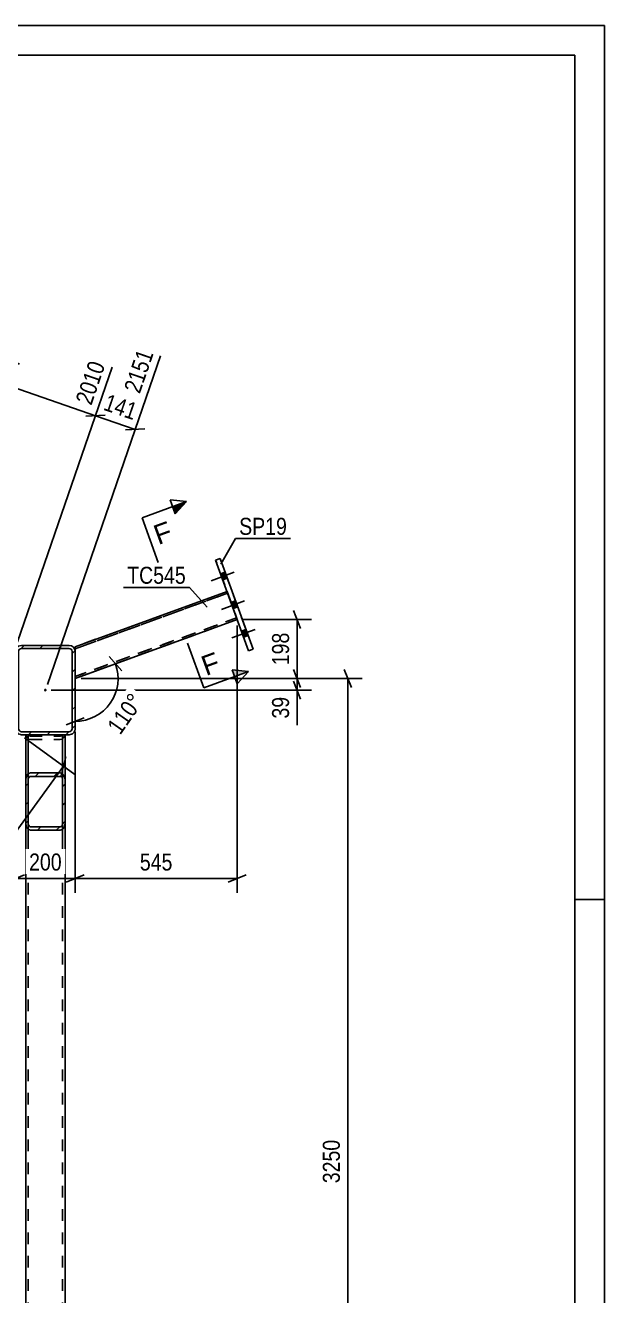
# Model space of a CAD drawing. Header units: millimetres. Extents: x -97 to 744, y -335 to 259.
# Drawn here: x 646.2 to 743.6, y 45.4 to 259.1 of the extents above; entities that cross this region are included whole.
import ezdxf

# ---------------------------------------------------------------- set-up
doc = ezdxf.new("R2010")
doc.units = ezdxf.units.MM
doc.linetypes.add('DXK_LINE_DOT2', pattern=[3.9198, 1.9599, -1.9599])
doc.linetypes.add('DXK_LINE_DOT3', pattern=[5.9187, 2.979, -0.9799, 0.9799, -0.9799])
doc.styles.add('Arial', font='ARIAL.TTF', dxfattribs={"height": 0.2})
doc.styles.add('Arial Narrow', font='ARIALN.TTF', dxfattribs={"height": 0.2})

# ---------------------------------------------------------------- blocks, each defined once
blk = doc.blocks.new('Unknown-761646924-1133')
at = {"color": 5, "linetype": 'Continuous'}
for p, q in [((743.61, 259.06), (-97.39, 259.06)), ((743.61, -334.94), (743.61, 259.06)), ((738.61, 254.06), (-92.39, 254.06)), ((738.61, -329.94), (738.61, 254.06)), ((743.61, 112.06), (738.61, 112.06))]:
    blk.add_line(p, q, dxfattribs=at)
blk = doc.blocks.new('Part-761646924-4956 - 4880')
at = {"color": 2, "linetype": 'Continuous'}
for p, q in [((680.12, 163.85), (654.57, 154.55)), ((654.57, 149.23), (681.83, 159.15)), ((654.57, 154.55), (654.57, 153.91)), ((654.57, 154.55), (654.57, 154.55)), ((654.57, 153.91), (654.57, 153.77))]:
    blk.add_line(p, q, dxfattribs=at)
at = {"color": 7, "linetype": 'DXK_LINE_DOT2'}
for p, q in [((680.12, 163.85), (654.57, 154.55)), ((654.57, 154.23), (680.22, 163.56)), ((680.22, 163.56), (654.57, 154.23)), ((680.12, 163.85), (681.83, 159.15)), ((681.83, 159.15), (680.12, 163.85)), ((680.12, 163.85), (680.12, 163.85)), ((680.22, 163.56), (680.22, 163.56)), ((654.57, 149.55), (681.72, 159.43)), ((681.72, 159.43), (654.57, 149.55)), ((681.83, 159.15), (654.57, 149.23)), ((681.72, 159.43), (681.72, 159.43)), ((681.83, 159.15), (681.83, 159.15)), ((654.57, 154.55), (654.57, 154.5)), ((654.57, 154.5), (654.57, 154.36)), ((654.57, 154.23), (654.57, 154.23)), ((654.57, 149.23), (654.57, 153.77)), ((654.57, 149.55), (654.57, 149.55)), ((654.57, 149.23), (654.57, 149.23))]:
    blk.add_line(p, q, dxfattribs=at)
blk = doc.blocks.new('Part-761646924-4929 - 4880')
at = {"color": 7, "linetype": 'DXK_LINE_DOT2'}
for p, q in [((646.27, 139.77), (646.27, 139.77)), ((646.27, 139.77), (646.32, 139.77)), ((646.27, 118.68), (646.27, 139.77)), ((646.34, 139.77), (646.27, 139.77)), ((646.32, 139.77), (646.76, 139.77)), ((646.32, 139.77), (646.34, 139.66)), ((646.76, 139.77), (646.34, 139.77)), ((646.67, 118.68), (646.67, 139.77)), ((646.67, 139.77), (646.7, 139.77)), ((646.7, 139.77), (646.79, 139.77)), ((652.64, 139.77), (646.76, 139.77)), ((646.79, 139.7), (646.76, 139.77)), ((646.77, 139.03), (647.07, 138.94)), ((652.47, 139.77), (646.79, 139.77)), ((646.92, 139.57), (646.79, 139.7)), ((647.07, 139.53), (646.92, 139.57)), ((647.07, 139.53), (652.07, 139.53)), ((647.07, 138.94), (652.07, 138.94)), ((652.23, 139.57), (652.07, 139.53)), ((652.07, 138.94), (652.36, 139.02)), ((652.36, 139.7), (652.23, 139.57)), ((652.39, 139.77), (652.36, 139.7)), ((652.36, 139.02), (652.38, 139.03)), ((652.39, 139.77), (652.87, 139.77)), ((652.47, 118.68), (652.47, 139.77)), ((652.81, 139.77), (652.64, 139.77)), ((652.87, 139.77), (652.81, 139.77)), ((652.81, 139.66), (652.83, 139.77)), ((652.87, 139.77), (652.87, 139.77)), ((652.87, 118.68), (652.87, 139.77))]:
    blk.add_line(p, q, dxfattribs=at)
for centre, start, end in [((647.37, 139.91), 193.2949, 235.5336), ((651.78, 139.91), 304.4664, 346.7051)]:
    blk.add_arc(centre, 1.06, start, end, dxfattribs=at)
blk = doc.blocks.new('Part-761646924-4931 - 4880')
at = {"linetype": 'Continuous'}
h = blk.add_hatch(dxfattribs=at)
h.set_pattern_fill('', scale=0.7, style=0, pattern_type=0)
h.set_pattern_definition([(45, (646.2744, 124.8771), (-1.57154, 1.57154), [])])
h.paths.add_polyline_path([(646.27, 132.18), (646.27, 124.88), (646.34, 124.43), (646.51, 124.05), (646.77, 123.8), (647.07, 123.71), (652.07, 123.71), (652.38, 123.8), (652.64, 124.05), (652.81, 124.43), (652.87, 124.88), (652.87, 132.18), (652.81, 132.62), (652.64, 133), (652.38, 133.25), (652.07, 133.34), (647.07, 133.34), (646.77, 133.25), (646.51, 133), (646.34, 132.62)])
h.paths.add_polyline_path([(646.79, 132.59), (646.92, 132.71), (647.07, 132.76), (652.07, 132.76), (652.23, 132.71), (652.36, 132.59), (652.44, 132.4), (652.47, 132.18), (652.47, 124.88), (652.44, 124.65), (652.36, 124.46), (652.23, 124.34), (652.07, 124.29), (647.07, 124.29), (646.92, 124.34), (646.79, 124.46), (646.7, 124.65), (646.67, 124.88), (646.67, 132.18), (646.7, 132.4)])
at = {"color": 2, "linetype": 'Continuous'}
for p, q in [((646.27, 132.18), (646.27, 139.77)), ((652.87, 132.18), (652.87, 139.77)), ((646.34, 132.62), (646.27, 132.18)), ((647.07, 133.34), (646.77, 133.25)), ((646.92, 132.71), (647.07, 132.76)), ((647.07, 133.34), (652.07, 133.34)), ((647.07, 132.76), (652.07, 132.76)), ((652.38, 133.25), (652.07, 133.34)), ((652.07, 132.76), (652.23, 132.71)), ((652.87, 132.18), (652.81, 132.62)), ((646.27, 124.88), (646.27, 132.18)), ((646.67, 132.18), (646.7, 132.4)), ((646.67, 124.88), (646.67, 132.18)), ((652.44, 132.4), (652.47, 132.18)), ((652.47, 124.88), (652.47, 132.18)), ((652.87, 124.88), (652.87, 132.18)), ((646.27, 124.88), (646.34, 124.43)), ((646.7, 124.65), (646.67, 124.88)), ((647.07, 124.29), (646.92, 124.34)), ((647.07, 124.29), (652.07, 124.29)), ((652.23, 124.34), (652.07, 124.29)), ((652.47, 124.88), (652.44, 124.65)), ((652.81, 124.43), (652.87, 124.88)), ((646.77, 123.8), (647.07, 123.71)), ((647.07, 123.71), (652.07, 123.71)), ((652.07, 123.71), (652.38, 123.8))]:
    blk.add_line(p, q, dxfattribs=at)
at = {"color": 7, "linetype": 'DXK_LINE_DOT2'}
for p, q in [((646.27, 139.77), (646.27, 139.77)), ((646.27, 139.77), (646.76, 139.77)), ((646.27, 139.77), (646.34, 139.77)), ((646.34, 139.66), (646.32, 139.77)), ((646.34, 139.77), (646.51, 139.77)), ((652.64, 139.77), (646.51, 139.77)), ((646.67, 124.88), (646.67, 139.77)), ((646.67, 139.77), (646.92, 139.77)), ((646.76, 139.77), (646.79, 139.7)), ((647.07, 138.94), (646.77, 139.03)), ((646.79, 139.7), (646.92, 139.57)), ((646.92, 139.57), (647.07, 139.53)), ((647.07, 139.77), (652.07, 139.77)), ((647.07, 139.53), (652.07, 139.53)), ((647.07, 138.94), (652.07, 138.94)), ((652.07, 139.53), (652.23, 139.57)), ((652.38, 139.03), (652.07, 138.94)), ((652.44, 139.77), (652.23, 139.77)), ((652.23, 139.57), (652.36, 139.7)), ((652.36, 139.7), (652.39, 139.77)), ((652.83, 139.77), (652.39, 139.77)), ((652.47, 139.77), (652.44, 139.77)), ((652.47, 124.88), (652.47, 139.77)), ((652.87, 139.77), (652.64, 139.77)), ((652.83, 139.77), (652.81, 139.66)), ((652.87, 139.77), (652.83, 139.77)), ((652.87, 139.77), (652.87, 139.77)), ((646.27, 124.88), (646.27, 132.18)), ((652.87, 124.88), (652.87, 132.18))]:
    blk.add_line(p, q, dxfattribs=at)
for centre, start, end in [((647.37, 139.91), 193.2949, 235.5336), ((651.78, 139.91), 304.4664, 346.7051)]:
    blk.add_arc(centre, 1.06, start, end, dxfattribs=at)
at = {"color": 2, "linetype": 'Continuous'}
for centre, radius, start, end in [((647.37, 132.38), 1.06, 124.4659, 166.7048), ((647.22, 132.28), 0.532, 124.4659, 166.7048), ((651.93, 132.28), 0.532, 13.2952, 55.5341), ((651.78, 132.38), 1.06, 13.2952, 55.5341), ((647.37, 124.67), 1.06, 193.2952, 235.5341), ((647.22, 124.78), 0.532, 193.2952, 235.5341), ((651.93, 124.78), 0.532, 304.4659, 346.7048), ((651.78, 124.67), 1.06, 304.4659, 346.7048)]:
    blk.add_arc(centre, radius, start, end, dxfattribs=at)
blk = doc.blocks.new('Part-761646924-4938 - 4880')
at = {"color": 7, "linetype": 'DXK_LINE_DOT2'}
for p, q in [((646.27, 139.77), (652.64, 139.77)), ((646.27, 139.77), (646.34, 139.77)), ((646.27, 124.88), (646.27, 139.77)), ((646.34, 139.77), (646.51, 139.77)), ((652.87, 139.77), (646.51, 139.77)), ((646.67, -4.73), (646.67, 139.77)), ((646.67, 139.77), (652.44, 139.77)), ((646.67, 139.77), (646.7, 139.77)), ((652.47, 139.77), (646.7, 139.77)), ((652.44, 139.77), (652.47, 139.77)), ((652.47, -4.73), (652.47, 139.77)), ((652.81, 139.77), (652.64, 139.77)), ((652.87, 139.77), (652.81, 139.77)), ((652.87, 124.88), (652.87, 139.77)), ((646.27, -4.73), (646.27, 10.16)), ((652.87, -4.73), (652.87, 10.16)), ((652.64, -4.73), (646.27, -4.73)), ((646.27, -4.73), (646.27, -4.73)), ((646.27, -4.73), (646.34, -4.73)), ((646.34, -4.73), (646.51, -4.73)), ((652.87, -4.73), (646.51, -4.73)), ((652.44, -4.73), (646.67, -4.73)), ((646.67, -4.73), (646.67, -4.73)), ((646.67, -4.73), (646.7, -4.73)), ((646.7, -4.73), (652.47, -4.73)), ((652.44, -4.73), (652.47, -4.73)), ((652.47, -4.73), (652.47, -4.73)), ((652.81, -4.73), (652.64, -4.73)), ((652.87, -4.73), (652.81, -4.73)), ((652.87, -4.73), (652.87, -4.73))]:
    blk.add_line(p, q, dxfattribs=at)
at = {"color": 2, "linetype": 'Continuous'}
for p, q in [((646.27, 10.16), (646.27, 124.88)), ((652.87, 10.16), (652.87, 124.88))]:
    blk.add_line(p, q, dxfattribs=at)
blk = doc.blocks.new('Part-761646924-4981 - 4880')
at = {"linetype": 'Continuous'}
h = blk.add_hatch(dxfattribs=at)
h.set_pattern_fill('', scale=0.7, style=0, pattern_type=0)
h.set_pattern_definition([(45, (644.5744, 140.7675), (-1.57154, 1.57154), [])])
h.paths.add_polyline_path([(644.57, 153.77), (644.57, 140.77), (644.65, 140.38), (644.87, 140.06), (645.19, 139.84), (645.57, 139.77), (653.57, 139.77), (653.96, 139.84), (654.28, 140.06), (654.5, 140.38), (654.57, 140.77), (654.57, 153.77), (654.5, 154.15), (654.28, 154.47), (653.96, 154.69), (653.57, 154.77), (645.57, 154.77), (645.19, 154.69), (644.87, 154.47), (644.65, 154.15)])
h.paths.add_polyline_path([(645.22, 154.12), (645.38, 154.23), (645.57, 154.27), (653.57, 154.27), (653.77, 154.23), (653.93, 154.12), (654.04, 153.96), (654.07, 153.77), (654.07, 140.77), (654.04, 140.58), (653.93, 140.41), (653.77, 140.31), (653.57, 140.27), (645.57, 140.27), (645.38, 140.31), (645.22, 140.41), (645.11, 140.58), (645.07, 140.77), (645.07, 153.77), (645.11, 153.96)])
blk.add_hatch(color=30, dxfattribs=at).paths.add_polyline_path([(649.57, 147.17, -1), (649.57, 147.37, -1)])
at = {"color": 2, "linetype": 'Continuous'}
for p, q in [((644.65, 154.15), (644.57, 153.77)), ((645.07, 153.77), (645.11, 153.96)), ((645.57, 154.77), (645.19, 154.69)), ((645.38, 154.23), (645.57, 154.27)), ((645.57, 154.77), (653.57, 154.77)), ((645.57, 154.27), (653.57, 154.27)), ((653.96, 154.69), (653.57, 154.77)), ((653.57, 154.27), (653.77, 154.23)), ((654.04, 153.96), (654.07, 153.77)), ((654.57, 153.77), (654.5, 154.15)), ((644.57, 140.77), (644.57, 153.77)), ((645.07, 140.77), (645.07, 153.77)), ((654.07, 140.77), (654.07, 153.77)), ((654.57, 140.77), (654.57, 153.77)), ((644.57, 140.77), (644.65, 140.38)), ((645.11, 140.58), (645.07, 140.77)), ((645.19, 139.84), (645.57, 139.77)), ((645.57, 140.27), (645.38, 140.31)), ((645.57, 140.27), (653.57, 140.27)), ((645.57, 139.77), (653.57, 139.77)), ((653.77, 140.31), (653.57, 140.27)), ((653.57, 139.77), (653.96, 139.84)), ((654.07, 140.77), (654.04, 140.58)), ((654.5, 140.38), (654.57, 140.77))]:
    blk.add_line(p, q, dxfattribs=at)
at = {"color": 7, "linetype": 'DXK_LINE_DOT2'}
for p, q in [((645.57, 154.77), (645.57, 154.77)), ((645.57, 154.27), (645.57, 154.27)), ((653.57, 154.77), (653.57, 154.77)), ((653.57, 154.27), (653.57, 154.27)), ((644.57, 153.77), (644.57, 153.77)), ((645.07, 153.77), (645.07, 153.77)), ((654.07, 153.77), (654.07, 153.77)), ((654.57, 153.77), (654.57, 153.77)), ((644.57, 140.77), (644.57, 140.77)), ((645.07, 140.77), (645.07, 140.77)), ((645.57, 140.27), (645.57, 140.27)), ((645.57, 139.77), (645.57, 139.77)), ((653.57, 140.27), (653.57, 140.27)), ((653.57, 139.77), (653.57, 139.77)), ((654.07, 140.77), (654.07, 140.77)), ((654.57, 140.77), (654.57, 140.77))]:
    blk.add_line(p, q, dxfattribs=at)
at = {"color": 7, "linetype": 'DXK_LINE_DOT3'}
blk.add_line((649.57, 147.27), (649.57, 147.27), dxfattribs=at)
blk.add_line((649.57, 147.27), (649.57, 147.27), dxfattribs=at)
at = {"color": 30, "linetype": 'DXK_LINE_DOT3'}
blk.add_line((649.57, 147.27), (649.57, 147.27), dxfattribs=at)
at = {"color": 30, "linetype": 'Continuous'}
blk.add_circle((649.57, 147.27), 0.1, dxfattribs=at)
at = {"color": 2, "linetype": 'Continuous'}
for centre, radius, start, end in [((645.57, 153.77), 1, 112.5, 157.5), ((645.57, 153.77), 0.5, 112.5, 157.5), ((653.57, 153.77), 0.5, 22.5, 67.5), ((653.57, 153.77), 1, 22.5, 67.5), ((645.57, 140.77), 1, 202.5, 247.5), ((645.57, 140.77), 0.5, 202.5, 247.5), ((653.57, 140.77), 0.5, 292.5, 337.5), ((653.57, 140.77), 1, 292.5, 337.5)]:
    blk.add_arc(centre, radius, start, end, dxfattribs=at)
blk = doc.blocks.new('Part-761646924-5107 - 4880')
at = {"color": 2, "linetype": 'Continuous'}
for p, q in [((678.94, 169.41), (678.19, 169.13)), ((678.19, 169.13), (683.75, 153.86)), ((678.19, 169.13), (678.19, 169.13)), ((684.5, 154.14), (678.94, 169.41)), ((678.94, 169.41), (678.94, 169.41)), ((683.75, 153.86), (684.5, 154.14)), ((683.75, 153.86), (683.75, 153.86)), ((684.5, 154.14), (684.5, 154.14))]:
    blk.add_line(p, q, dxfattribs=at)
at = {"color": 7, "linetype": 'DXK_LINE_DOT2'}
for p, q in [((678.19, 169.13), (678.94, 169.41)), ((683.75, 153.86), (678.19, 169.13)), ((684.5, 154.14), (678.94, 169.41)), ((684.5, 154.14), (683.75, 153.86))]:
    blk.add_line(p, q, dxfattribs=at)
blk = doc.blocks.new('Bolt-761646924-5108 - 4880')
at = {"linetype": 'Continuous'}
for points in [[(680.16, 166.07), (679.78, 167.1), (679.03, 166.83), (679.41, 165.8)], [(680.16, 166.07), (679.78, 167.1), (679.03, 166.83), (679.41, 165.8)], [(680.16, 166.07), (679.78, 167.1), (679.03, 166.83), (679.41, 165.8)], [(681.91, 161.25), (681.53, 162.29), (680.78, 162.01), (681.16, 160.98)], [(681.91, 161.25), (681.53, 162.29), (680.78, 162.01), (681.16, 160.98)], [(683.66, 156.44), (683.29, 157.47), (682.54, 157.2), (682.91, 156.16)], [(683.66, 156.44), (683.29, 157.47), (682.54, 157.2), (682.91, 156.16)], [(683.66, 156.44), (683.29, 157.47), (682.54, 157.2), (682.91, 156.16)]]:
    blk.add_hatch(color=1, dxfattribs=at).paths.add_polyline_path(points)
at = {"color": 1, "linetype": 'Continuous'}
for p, q in [((681.33, 167.08), (677.43, 165.66)), ((681.33, 167.08), (677.43, 165.66)), ((681.33, 167.08), (677.43, 165.66)), ((679.78, 167.1), (679.03, 166.83)), ((679.78, 167.1), (679.03, 166.83)), ((679.78, 167.1), (679.03, 166.83)), ((680.16, 166.07), (679.41, 165.8)), ((680.16, 166.07), (679.41, 165.8)), ((680.16, 166.07), (679.41, 165.8)), ((683.08, 162.27), (679.19, 160.85)), ((683.08, 162.27), (679.19, 160.85)), ((681.53, 162.29), (680.78, 162.01)), ((681.53, 162.29), (680.78, 162.01)), ((681.91, 161.25), (681.16, 160.98)), ((681.91, 161.25), (681.16, 160.98)), ((684.84, 157.45), (680.94, 156.03)), ((684.84, 157.45), (680.94, 156.03)), ((684.84, 157.45), (680.94, 156.03)), ((683.29, 157.47), (682.54, 157.2)), ((683.29, 157.47), (682.54, 157.2)), ((683.29, 157.47), (682.54, 157.2)), ((683.66, 156.44), (682.91, 156.16)), ((683.66, 156.44), (682.91, 156.16)), ((683.66, 156.44), (682.91, 156.16))]:
    blk.add_line(p, q, dxfattribs=at)
blk = doc.blocks.new('StraightDimension-761646924-5282 - 4880')
at = {"color": 7, "linetype": 'Continuous'}
for p, q in [((701.04, 147.73), (699.84, 150.73)), ((655.57, 149.23), (702.84, 149.23)), ((700.44, -13.25), (700.44, 149.23)), ((699.84, -11.75), (701.04, -14.75)), ((669.67, -13.25), (702.84, -13.25))]:
    blk.add_line(p, q, dxfattribs=at)
at = {"color": 0}
blk.add_wipeout([(699.69, 72.25), (695.49, 72.25), (695.49, 63.73), (699.69, 63.73)], dxfattribs=at)
at = {"color": 3, "style": 'Arial Narrow'}
blk.add_text('3250', height=2.863, rotation=90.0002, dxfattribs=at).set_placement((699.09, 64.33))
blk = doc.blocks.new('StraightDimension-761646924-5301 - 4880')
at = {"color": 7, "linetype": 'Continuous'}
for p, q in [((681.83, 158.15), (681.83, 113.17)), ((654.57, 140.23), (654.57, 113.17)), ((656.07, 116.17), (653.07, 114.97)), ((654.57, 115.57), (681.83, 115.57)), ((680.33, 114.97), (683.33, 116.17))]:
    blk.add_line(p, q, dxfattribs=at)
at = {"color": 0}
blk.add_wipeout([(671.54, 116.32), (671.54, 120.52), (664.86, 120.52), (664.86, 116.32)], dxfattribs=at)
at = {"color": 3, "style": 'Arial Narrow'}
blk.add_text('545', height=2.863, dxfattribs=at).set_placement((665.46, 116.92))
blk = doc.blocks.new('StraightDimension-761646924-5323 - 4880')
at = {"color": 7, "linetype": 'Continuous'}
for p, q in [((644.57, 140.13), (644.57, 113.17)), ((654.57, 140.23), (654.57, 113.17)), ((643.07, 114.97), (646.07, 116.17)), ((644.57, 115.57), (654.57, 115.57)), ((656.07, 116.17), (653.07, 114.97))]:
    blk.add_line(p, q, dxfattribs=at)
at = {"color": 0}
blk.add_wipeout([(652.92, 116.32), (652.92, 120.52), (646.23, 120.52), (646.23, 116.32)], dxfattribs=at)
at = {"color": 3, "style": 'Arial Narrow'}
blk.add_text('200', height=2.863, dxfattribs=at).set_placement((646.83, 116.92))
blk = doc.blocks.new('StraightDimension-761646924-5438 - 4880')
at = {"color": 7, "linetype": 'Continuous'}
for p, q in [((691.3, 150.73), (692.5, 147.73)), ((655.57, 149.23), (694.3, 149.23)), ((692.5, 145.76), (691.3, 148.76)), ((691.9, 147.26), (691.9, 149.23)), ((650.57, 147.26), (694.3, 147.26))]:
    blk.add_line(p, q, dxfattribs=at)
at = {"color": 0}
blk.add_wipeout([(691.15, 146.74), (686.95, 146.74), (686.95, 141.88), (691.15, 141.88)], dxfattribs=at)
at = {"color": 7, "linetype": 'Continuous'}
blk.add_line((691.9, 147.26), (691.9, 141.36), dxfattribs=at)
blk.add_line((691.9, 147.26), (691.9, 141.36), dxfattribs=at)
at = {"color": 3, "style": 'Arial Narrow'}
blk.add_text('39', height=2.863, rotation=90.0002, dxfattribs=at).set_placement((690.55, 142.48))
blk = doc.blocks.new('StraightDimension-761646924-5446 - 4880')
at = {"color": 7, "linetype": 'Continuous'}
for p, q in [((691.3, 160.65), (692.5, 157.65)), ((682.83, 159.15), (694.3, 159.15)), ((691.9, 149.23), (691.9, 159.15)), ((692.5, 147.73), (691.3, 150.73)), ((655.57, 149.23), (694.3, 149.23))]:
    blk.add_line(p, q, dxfattribs=at)
at = {"color": 0}
blk.add_wipeout([(691.15, 157.53), (686.95, 157.53), (686.95, 150.85), (691.15, 150.85)], dxfattribs=at)
at = {"color": 3, "style": 'Arial Narrow'}
blk.add_text('198', height=2.863, rotation=90.0002, dxfattribs=at).set_placement((690.55, 151.45))
blk = doc.blocks.new('AngleDimension-761646924-5491 - 4880')
at = {"color": 7, "linetype": 'Continuous'}
for p, q in [((661.37, 151.7), (654.57, 149.23)), ((655.51, 149.57), (661.37, 151.7)), ((660.29, 152.91), (662.44, 150.5)), ((654.57, 142), (654.57, 149.23)), ((653.07, 141.4), (656.07, 142.6))]:
    blk.add_line(p, q, dxfattribs=at)
blk.add_arc((654.57, 149.23), 7.23, 270, 20, dxfattribs=at)
at = {"color": 0}
blk.add_wipeout([(667.05, 145.55), (663.61, 147.96), (658.86, 141.17), (662.3, 138.76)], dxfattribs=at)
at = {"color": 3, "style": 'Arial Narrow'}
blk.add_text('110°', height=2.863, rotation=54.9982, dxfattribs=at).set_placement((662.15, 139.6))
blk = doc.blocks.new('StraightDimension-761646924-5586 - 4880')
at = {"color": 7, "linetype": 'Continuous'}
for p, q in [((646.03, 139.25), (654.55, 133.05)), ((652.22, 132.89), (653.01, 136.03)), ((611.12, 77.42), (652.61, 134.46)), ((604.54, 82.21), (613.06, 76.01)), ((611.52, 78.98), (610.72, 75.85))]:
    blk.add_line(p, q, dxfattribs=at)
at = {"color": 0}
blk.add_wipeout([(633.76, 109.82), (630.37, 112.29), (625.36, 105.41), (628.76, 102.94)], dxfattribs=at)
at = {"color": 3, "style": 'Arial Narrow'}
blk.add_text('1411', height=2.863, rotation=53.9669, dxfattribs=at).set_placement((628.62, 103.78))
blk = doc.blocks.new('StraightDimension-761646924-11497 - 4880')
at = {"color": 7, "linetype": 'Continuous'}
for p, q in [((649.9, 148.21), (668.95, 203.51)), ((644.9, 155.38), (660.8, 201.56)), ((656.38, 193.34), (659.61, 193.49)), ((658, 193.42), (664.68, 191.12)), ((666.29, 191.19), (663.06, 191.04))]:
    blk.add_line(p, q, dxfattribs=at)
at = {"color": 0}
blk.add_wipeout([(664.74, 191.89), (666.11, 195.86), (659.79, 198.03), (658.42, 194.06)], dxfattribs=at)
at = {"color": 0, "linetype": 'Continuous'}
blk.add_wipeout([(668.57, 204.28), (664.6, 205.64), (661.83, 197.6), (665.8, 196.23)], dxfattribs=at)
at = {"color": 3, "linetype": 'Continuous', "style": 'Arial Narrow'}
blk.add_text('2151', height=2.863, rotation=70.9952, dxfattribs=at).set_placement((665.43, 196.99))
at = {"color": 3, "style": 'Arial Narrow'}
blk.add_text('141', height=2.863, rotation=-19.005, dxfattribs=at).set_placement((659.18, 194.44))
blk = doc.blocks.new('StraightDimension-761646924-11498 - 4880')
at = {"color": 7, "linetype": 'Continuous'}
for p, q in [((618.46, 185.38), (627.93, 212.88)), ((626.74, 204.81), (623.51, 204.66)), ((625.13, 204.74), (658, 193.42)), ((644.9, 155.38), (660.8, 201.56)), ((656.38, 193.34), (659.61, 193.49))]:
    blk.add_line(p, q, dxfattribs=at)
at = {"color": 0}
blk.add_wipeout([(644.97, 198.7), (646.33, 202.67), (640.01, 204.84), (638.65, 200.87)], dxfattribs=at)
at = {"color": 0, "linetype": 'Continuous'}
blk.add_wipeout([(660.43, 202.32), (656.46, 203.69), (653.69, 195.64), (657.66, 194.27)], dxfattribs=at)
at = {"color": 3, "style": 'Arial Narrow'}
blk.add_text('695', height=2.863, rotation=-19.005, dxfattribs=at).set_placement((639.41, 201.24))
at = {"color": 3, "linetype": 'Continuous', "style": 'Arial Narrow'}
blk.add_text('2010', height=2.863, rotation=70.9952, dxfattribs=at).set_placement((657.29, 195.04))
blk = doc.blocks.new('Mark-761646924-4952 - 4880')
at = {"color": 0}
blk.add_wipeout([(673.19, 165.15), (673.19, 168.15), (663.33, 168.15), (663.33, 165.15)], dxfattribs=at)
blk.add_wipeout([(673.19, 165.15), (673.19, 168.15), (663.33, 168.15), (663.33, 165.15)], dxfattribs=at)
at = {"color": 30, "linetype": 'Continuous'}
for p in [(662.73, 164.55), (676.75, 161.22)]:
    blk.add_line(p, (673.79, 164.55), dxfattribs=at)
at = {"color": 3, "style": 'Arial Narrow'}
blk.add_text('TC545', height=2.863, dxfattribs=at).set_placement((663.33, 165.15))
blk = doc.blocks.new('SectionMark-761646924-11662 - 4880')
at = {"linetype": 'Continuous'}
blk.add_hatch(color=6, dxfattribs=at).paths.add_polyline_path([(681.39, 149.52), (680.97, 150.69), (683.74, 150.37)])
at = {"color": 6, "linetype": 'Continuous'}
for p, q in [((670.56, 179.29), (673.33, 178.97)), ((683.74, 150.37), (680.97, 150.69)), ((680.97, 150.69), (681.82, 148.34)), ((683.74, 150.37), (681.82, 148.34))]:
    blk.add_line(p, q, dxfattribs=at)
at = {"color": 0, "linetype": 'Continuous'}
for points in [[(671.23, 172.62), (670.03, 175.91), (667.35, 174.93), (668.55, 171.64)], [(679.24, 150.6), (678.05, 153.89), (675.37, 152.91), (676.57, 149.62)]]:
    blk.add_wipeout(points, dxfattribs=at)
at = {"linetype": 'Continuous'}
blk.add_hatch(color=6, dxfattribs=at).paths.add_polyline_path([(671.41, 176.94), (670.98, 178.12), (673.33, 178.97)])
at = {"color": 6, "linetype": 'Continuous'}
for p, q in [((665.82, 176.23), (673.33, 178.97)), ((671.41, 176.94), (670.56, 179.29)), ((673.33, 178.97), (671.41, 176.94)), ((665.82, 176.23), (668.55, 168.72)), ((676.22, 147.64), (673.49, 155.16)), ((676.22, 147.64), (683.74, 150.37))]:
    blk.add_line(p, q, dxfattribs=at)
at = {"color": 3, "linetype": 'Continuous', "style": 'Arial'}
for p in [(668.55, 171.64), (676.57, 149.62)]:
    blk.add_text('F', height=3.34, rotation=20.002, dxfattribs=at).set_placement(p)
blk = doc.blocks.new('Mark-761646924-11657 - 4880')
at = {"color": 0}
blk.add_wipeout([(690.19, 173.38), (690.19, 176.38), (682.16, 176.38), (682.16, 173.38)], dxfattribs=at)
blk.add_wipeout([(690.19, 173.38), (690.19, 176.38), (682.16, 176.38), (682.16, 173.38)], dxfattribs=at)
at = {"color": 30, "linetype": 'Continuous'}
for p, q in [((679.06, 168.45), (681.56, 172.78)), ((681.56, 172.78), (690.79, 172.78))]:
    blk.add_line(p, q, dxfattribs=at)
at = {"color": 3, "style": 'Arial Narrow'}
blk.add_text('SP19', height=2.863, dxfattribs=at).set_placement((682.16, 173.38))

msp = doc.modelspace()

# ---------------------------------------------------------------- block references
for name in ['Unknown-761646924-1133', 'Part-761646924-5107 - 4880', 'Bolt-761646924-5108 - 4880', 'Part-761646924-4956 - 4880', 'Part-761646924-4981 - 4880', 'Part-761646924-4929 - 4880', 'Part-761646924-4931 - 4880', 'Part-761646924-4938 - 4880']:
    msp.add_blockref(name, (0, 0))

# ---------------------------------------------------------------- next in the draw order: block references
msp.add_blockref('StraightDimension-761646924-5282 - 4880', (0, 0))

# ---------------------------------------------------------------- next in the draw order: block references
msp.add_blockref('StraightDimension-761646924-5301 - 4880', (0, 0))

# ---------------------------------------------------------------- next in the draw order: block references
for name in ['StraightDimension-761646924-5438 - 4880', 'StraightDimension-761646924-5323 - 4880']:
    msp.add_blockref(name, (0, 0))

# ---------------------------------------------------------------- next in the draw order: block references
msp.add_blockref('StraightDimension-761646924-5446 - 4880', (0, 0))

# ---------------------------------------------------------------- next in the draw order: block references
msp.add_blockref('AngleDimension-761646924-5491 - 4880', (0, 0))

# ---------------------------------------------------------------- next in the draw order: block references
for name in ['StraightDimension-761646924-11497 - 4880', 'StraightDimension-761646924-5586 - 4880']:
    msp.add_blockref(name, (0, 0))

# ---------------------------------------------------------------- next in the draw order: block references
for name in ['StraightDimension-761646924-11498 - 4880', 'Mark-761646924-4952 - 4880']:
    msp.add_blockref(name, (0, 0))

# ---------------------------------------------------------------- next in the draw order: block references
msp.add_blockref('SectionMark-761646924-11662 - 4880', (0, 0))

# ---------------------------------------------------------------- next in the draw order: block references
msp.add_blockref('Mark-761646924-11657 - 4880', (0, 0))

doc.saveas('drawing.dxf')
